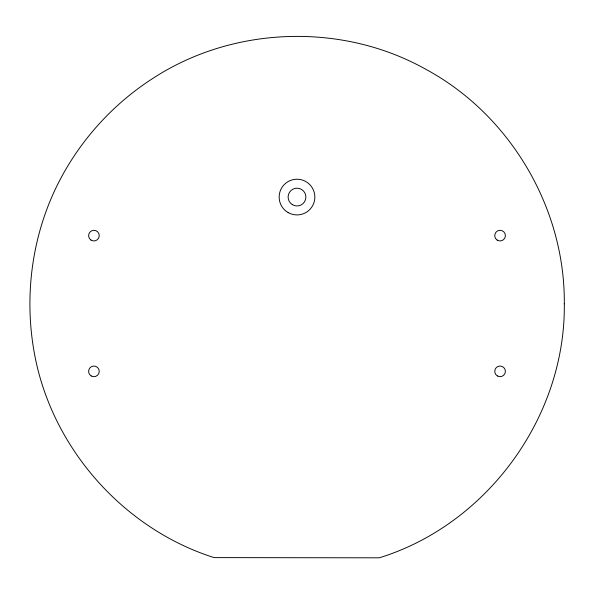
<?xml version="1.0" encoding="UTF-8"?>
<svg xmlns="http://www.w3.org/2000/svg" width="594" height="594" viewBox="0 0 594 594"><rect width="100%" height="100%" fill="white"/><g stroke="black" fill="none" stroke-linecap="round" stroke-linejoin="round"><path stroke-width="0.89" d="M564.3 303.809C565.696 416.773 487.243 524.48 379.299 557.811L214.1 557.61C122.943 528.697 51.418 447.379 34.378 353.274C23.277 292.686 32.908 228.393 62.912 174.443C84.608 135.239 116.216 101.656 154.039 77.636C234.422 25.824 342.679 22.55 426.046 69.409C510.172 114.887 565.198 208.175 564.3 303.809M288.075 212.533A17.857 17.857 0 0 0 314.857 197.067A17.857 17.857 0 0 0 288.075 181.608A17.857 17.857 0 0 0 288.075 212.533M91.001 240.08A5.331 5.331 0 0 0 99.25 235.937A5.331 5.331 0 0 0 91.535 230.858A5.331 5.331 0 0 0 91.001 240.08M91.261 375.98A5.331 5.331 0 0 0 99.257 371.361A5.331 5.331 0 0 0 91.261 366.743A5.331 5.331 0 0 0 91.261 375.98M497.171 240.095A5.331 5.331 0 0 0 505.397 235.9A5.331 5.331 0 0 0 497.653 230.873A5.331 5.331 0 0 0 497.171 240.095M497.378 375.957A5.331 5.331 0 0 0 505.405 371.399A5.331 5.331 0 0 0 497.438 366.728A5.331 5.331 0 0 0 497.378 375.957M292.226 204.559A8.88 8.88 0 0 0 305.873 197.46A8.88 8.88 0 0 0 292.901 189.189A8.88 8.88 0 0 0 292.226 204.559"/></g></svg>
